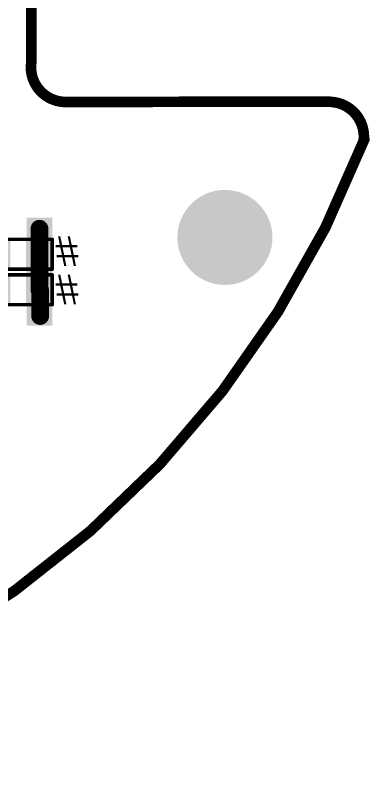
# Model space of a CAD drawing. Header units: millimetres. Extents: x -35.7 to 33.3, y -3.2 to 68.2.
# Drawn here: x 20.65 to 33.33, y -3.19 to 24.2 of the extents above; entities that cross this region are included whole.
import ezdxf

# ---------------------------------------------------------------- set-up
doc = ezdxf.new("R2010")
doc.units = ezdxf.units.MM
for name, color, linetype in [('BottomLayer', 5, 'Continuous'), ('BottomSolder', 6, 'Continuous'), ('Mechanical2', 216, 'Continuous'), ('MultiLayer', 9, 'Continuous'), ('PadHoleLayer', 156, 'Continuous'), ('TopLayer', 1, 'Continuous'), ('TopOverlay', 2, 'Continuous'), ('TopPaste', 8, 'Continuous'), ('TopSolder', 216, 'Continuous'), ('ViaHoleLayer', 16, 'Continuous')]:
    doc.layers.add(name, color=color, linetype=linetype)
doc.styles.add('Arial', font='', dxfattribs={"height": 0.2})
doc.styles.get('Arial').set_extended_font_data('Arial')

# ---------------------------------------------------------------- blocks, each defined once
blk = doc.blocks.new('R__0603_68')
at = {"layer": 'TopLayer'}
for points in [[(-0.381, 0.4445), (-0.381, -0.4445), (-1.143, -0.4445), (-1.143, 0.4445)], [(1.143, 0.4445), (1.143, -0.4445), (0.381, -0.4445), (0.381, 0.4445)]]:
    blk.add_hatch(color=1, dxfattribs=at).paths.add_polyline_path(points)
at = {"layer": 'TopPaste'}
for points in [[(-0.381, 0.4445), (-0.381, -0.4445), (-1.143, -0.4445), (-1.143, 0.4445)], [(1.143, 0.4445), (1.143, -0.4445), (0.381, -0.4445), (0.381, 0.4445)]]:
    blk.add_hatch(color=8, dxfattribs=at).paths.add_polyline_path(points)
at = {"layer": 'TopSolder'}
for points in [[(-0.2794, 0.5461), (-0.2794, -0.5461), (-1.2446, -0.5461), (-1.2446, 0.5461)], [(1.2446, 0.5461), (1.2446, -0.5461), (0.2794, -0.5461), (0.2794, 0.5461)]]:
    blk.add_hatch(color=216, dxfattribs=at).paths.add_polyline_path(points)
at = {"layer": 'TopOverlay', "const_width": 0.127}
for points in [[(-1.2192, 0.5334), (-1.2192, -0.5334)], [(1.2192, 0.5334), (-1.2192, 0.5334)], [(1.2192, 0.5334), (1.2192, -0.5334)], [(1.2192, -0.5334), (-1.2192, -0.5334)]]:
    blk.add_lwpolyline(points, dxfattribs=at)
at = {"layer": 'TopOverlay', "const_width": 0.0635}
for points in [[(-1.25095, 0.5334, 1), (-1.18745, 0.5334, 1)], [(-1.25095, 0.5334, 1), (-1.18745, 0.5334, 1)], [(1.18745, 0.5334, 1), (1.25095, 0.5334, 1)], [(1.18745, 0.5334, 1), (1.25095, 0.5334, 1)], [(-1.25095, -0.5334, 1), (-1.18745, -0.5334, 1)], [(-1.25095, -0.5334, 1), (-1.18745, -0.5334, 1)], [(1.18745, -0.5334, 1), (1.25095, -0.5334, 1)], [(1.18745, -0.5334, 1), (1.25095, -0.5334, 1)]]:
    blk.add_lwpolyline(points, format="xyb", close=True, dxfattribs=at)
blk = doc.blocks.new('R__0603_69')
at = {"layer": 'TopLayer'}
for points in [[(-0.381, 0.4445), (-0.381, -0.4445), (-1.143, -0.4445), (-1.143, 0.4445)], [(1.143, 0.4445), (1.143, -0.4445), (0.381, -0.4445), (0.381, 0.4445)]]:
    blk.add_hatch(color=1, dxfattribs=at).paths.add_polyline_path(points)
at = {"layer": 'TopPaste'}
for points in [[(-0.381, 0.4445), (-0.381, -0.4445), (-1.143, -0.4445), (-1.143, 0.4445)], [(1.143, 0.4445), (1.143, -0.4445), (0.381, -0.4445), (0.381, 0.4445)]]:
    blk.add_hatch(color=8, dxfattribs=at).paths.add_polyline_path(points)
at = {"layer": 'TopSolder'}
for points in [[(-0.2794, 0.5461), (-0.2794, -0.5461), (-1.2446, -0.5461), (-1.2446, 0.5461)], [(1.2446, 0.5461), (1.2446, -0.5461), (0.2794, -0.5461), (0.2794, 0.5461)]]:
    blk.add_hatch(color=216, dxfattribs=at).paths.add_polyline_path(points)
at = {"layer": 'TopOverlay', "const_width": 0.127}
for points in [[(1.2192, 0.5334), (-1.2192, 0.5334)], [(-1.2192, 0.5334), (-1.2192, -0.5334)], [(1.2192, 0.5334), (1.2192, -0.5334)], [(1.2192, -0.5334), (-1.2192, -0.5334)]]:
    blk.add_lwpolyline(points, dxfattribs=at)
at = {"layer": 'TopOverlay', "const_width": 0.0635}
for points in [[(-1.25095, 0.5334, 1), (-1.18745, 0.5334, 1)], [(-1.25095, 0.5334, 1), (-1.18745, 0.5334, 1)], [(1.18745, 0.5334, 1), (1.25095, 0.5334, 1)], [(1.18745, 0.5334, 1), (1.25095, 0.5334, 1)], [(-1.25095, -0.5334, 1), (-1.18745, -0.5334, 1)], [(-1.25095, -0.5334, 1), (-1.18745, -0.5334, 1)], [(1.18745, -0.5334, 1), (1.25095, -0.5334, 1)], [(1.18745, -0.5334, 1), (1.25095, -0.5334, 1)]]:
    blk.add_lwpolyline(points, format="xyb", close=True, dxfattribs=at)

msp = doc.modelspace()

# ---------------------------------------------------------------- hatches: boundary and pattern name
at = {"layer": 'BottomLayer'}
h = msp.add_hatch(color=5, dxfattribs=at)
edge = h.paths.add_edge_path()
edge.add_arc((28.146, 16.25), 1.5, 0, 360)
h = msp.add_hatch(color=5, dxfattribs=at)
edge = h.paths.add_edge_path()
edge.add_arc((21.514, 16.561), 0.3, 0, 360)
h = msp.add_hatch(color=5, dxfattribs=at)
edge = h.paths.add_edge_path()
edge.add_arc((21.539, 13.437), 0.3, 0, 360)
at = {"layer": 'BottomSolder'}
h = msp.add_hatch(color=6, dxfattribs=at)
edge = h.paths.add_edge_path()
edge.add_arc((28.146, 16.25), 1.602, 0, 360)
at = {"layer": 'MultiLayer'}
h = msp.add_hatch(color=9, dxfattribs=at)
edge = h.paths.add_edge_path()
edge.add_arc((28.146, 16.25), 1.5, 0, 360)
at = {"layer": 'PadHoleLayer'}
h = msp.add_hatch(color=156, dxfattribs=at)
edge = h.paths.add_edge_path()
edge.add_arc((28.146, 16.25), 1.7, 0, 360)
at = {"layer": 'TopLayer'}
h = msp.add_hatch(color=1, dxfattribs=at)
edge = h.paths.add_edge_path()
edge.add_arc((28.146, 16.25), 1.5, 0, 360)
msp.add_hatch(color=1, dxfattribs=at).paths.add_polyline_path([(21.971, 16.955), (21.057, 16.955), (21.057, 13.094), (21.971, 13.094)])
h = msp.add_hatch(color=1, dxfattribs=at)
edge = h.paths.add_edge_path()
edge.add_arc((21.514, 16.561), 0.3, 0, 360)
h = msp.add_hatch(color=1, dxfattribs=at)
edge = h.paths.add_edge_path()
edge.add_arc((21.539, 13.437), 0.3, 0, 360)
at = {"layer": 'TopSolder'}
h = msp.add_hatch(color=216, dxfattribs=at)
edge = h.paths.add_edge_path()
edge.add_arc((28.146, 16.25), 1.602, 0, 360)
at = {"layer": 'ViaHoleLayer'}
h = msp.add_hatch(color=16, dxfattribs=at)
edge = h.paths.add_edge_path()
edge.add_arc((21.514, 16.561), 0.15, 0, 360)
h = msp.add_hatch(color=16, dxfattribs=at)
edge = h.paths.add_edge_path()
edge.add_arc((21.539, 13.437), 0.15, 0, 360)

# ---------------------------------------------------------------- linework, layer by layer
at = {"layer": 'Mechanical2', "const_width": 0.381}
for points in [[(33.135, 19.76, -5.376897), (33.117, 45.286)], [(22.505, 21.097, -0.463186), (21.219, 22.492)], [(31.966, 21.098, -0.413744), (33.115, 19.767)]]:
    msp.add_lwpolyline(points, format="xyb", dxfattribs=at)
for points in [[(21.219, 22.492), (21.219, 42.432)], [(22.505, 21.099), (31.89, 21.106)]]:
    msp.add_lwpolyline(points, dxfattribs=at)
at = {"layer": 'Mechanical2', "const_width": 0.191}
for points in [[(21.124, 22.492, 1), (21.315, 22.492, 1)], [(21.124, 22.492, 1), (21.315, 22.492, 1)], [(22.41, 21.099, 1), (22.6, 21.099, 1)], [(22.41, 21.097, 1), (22.6, 21.097, 1)], [(31.795, 21.106, 1), (31.985, 21.106, 1)], [(31.871, 21.098, 1), (32.061, 21.098, 1)], [(33.02, 19.767, 1), (33.21, 19.767, 1)], [(33.04, 19.76, 1), (33.23, 19.76, 1)]]:
    msp.add_lwpolyline(points, format="xyb", close=True, dxfattribs=at)
at = {"layer": 'TopLayer', "const_width": 0.635}
for points in [[(21.514, 15.646), (21.514, 16.561)], [(21.514, 14.376), (21.514, 15.646)], [(21.514, 14.376), (21.539, 14.351)], [(21.539, 13.437), (21.539, 14.351)]]:
    msp.add_lwpolyline(points, dxfattribs=at)
at = {"layer": 'TopLayer', "const_width": 0.318}
for points in [[(21.355, 16.561, 1), (21.673, 16.561, 1)], [(21.355, 15.646, 1), (21.673, 15.646, 1)], [(21.355, 15.646, 1), (21.673, 15.646, 1)], [(21.355, 14.376, 1), (21.673, 14.376, 1)], [(21.355, 14.376, 1), (21.673, 14.376, 1)], [(21.38, 14.351, 1), (21.698, 14.351, 1)], [(21.38, 14.351, 1), (21.698, 14.351, 1)], [(21.38, 13.437, 1), (21.698, 13.437, 1)]]:
    msp.add_lwpolyline(points, format="xyb", close=True, dxfattribs=at)

# ---------------------------------------------------------------- block references
at = {"rotation": 180}
for name, p in [('R__0603_69', (20.752, 15.646)), ('R__0603_68', (20.752, 14.376))]:
    msp.add_blockref(name, p, dxfattribs=at)

# ---------------------------------------------------------------- texts
at = {"layer": 'TopOverlay', "style": 'Arial', "text_generation_flag": 2}
for p in [(22.911, 15.23), (22.911, 13.858)]:
    msp.add_text('#', height=1.067, rotation=360, dxfattribs=at).set_placement(p)

doc.saveas('drawing.dxf')
